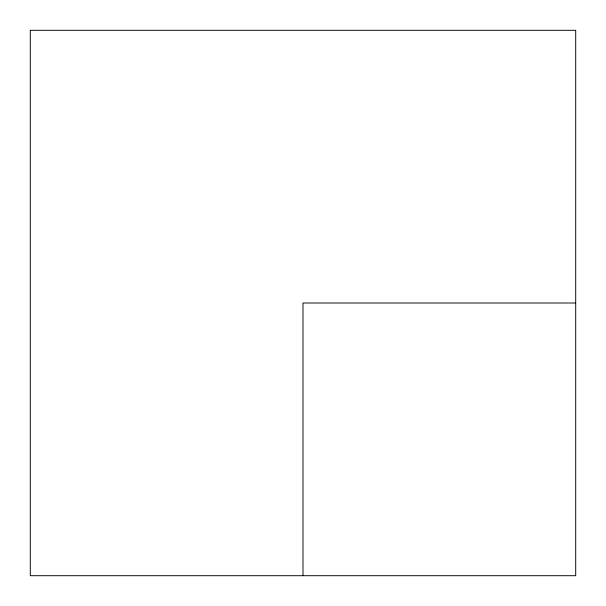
<?xml version="1.0" encoding="UTF-8"?>
<svg xmlns="http://www.w3.org/2000/svg" width="606" height="606" viewBox="0 0 606 606"><rect width="100%" height="100%" fill="white"/><g stroke="black" fill="none" stroke-linecap="round" stroke-linejoin="round"><path stroke-width="0.91" d="M575.7 303L303 303L303 575.7M575.7 30.3L30.3 30.3L30.3 575.7L575.7 575.7L575.7 30.3"/></g></svg>
